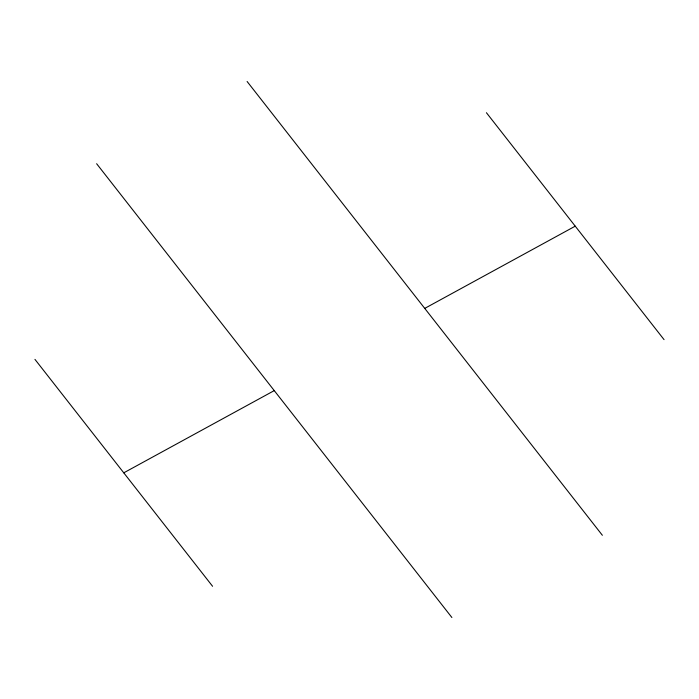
<?xml version="1.0" encoding="UTF-8"?>
<svg xmlns="http://www.w3.org/2000/svg" width="699" height="699" viewBox="0 0 699 699"><rect width="100%" height="100%" fill="white"/><g stroke="black" fill="none" stroke-linecap="round" stroke-linejoin="round"><path stroke-width="1.05" d="M123.767 472.83L274.253 390.61M424.747 308.39L575.233 226.17M486.425 112.722L664.05 339.627M247.114 81.495L602.372 535.285M96.628 163.715L451.886 617.505M34.95 359.373L212.575 586.278"/></g></svg>
